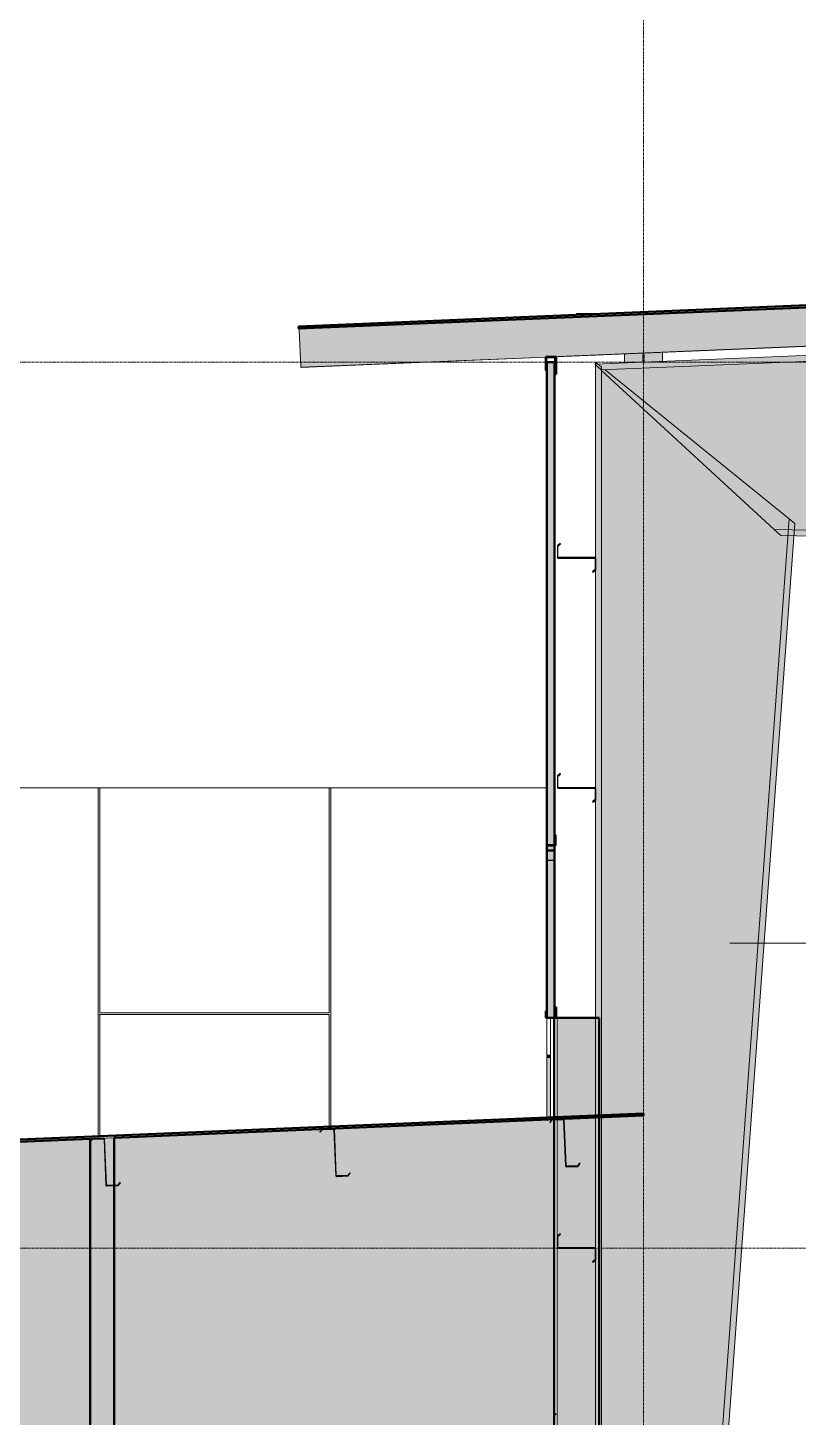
# Model space of a CAD drawing. Header units: inches. Extents: x -26493 to -10162, y -132 to 713.
# Drawn here: x -17519.6 to -17358.8, y 108.7 to 398.6 of the extents above; entities that cross this region are included whole.
import ezdxf

# ---------------------------------------------------------------- set-up
doc = ezdxf.new("R2010")
doc.units = ezdxf.units.IN
doc.header["$MEASUREMENT"] = 0
doc.linetypes.add('Grid Line 1_2_', pattern=[0.875, 0.5, -0.125, 0.125, -0.125])
doc.linetypes.add('Hidden 1_8_', pattern=[0.1875, 0.125, -0.0625])
for name, color, linetype, lineweight in [('A-FLOR-LEVL', 51, 'Continuous', 9), ('A-ROOF', 132, 'Continuous', 13), ('A-WALL', 113, 'Continuous', 13), ('A-WALL-PATT', 111, 'Continuous', 13), ('I-WALL', 2, 'Continuous', 13), ('L-SITE-WALL', 31, 'Continuous', 13), ('M-HVAC-DUCT-CNTR', 70, 'Continuous', 9), ('S-BEAM', 12, 'Continuous', 9), ('S-COLS', 52, 'Continuous', 9), ('S-GRID', 1, 'Continuous', 9)]:
    doc.layers.add(name, color=color, linetype=linetype, lineweight=lineweight)
pattern_1 = [(45, (-21585.694, 102), (-12.67135, 12.67135), []), (45, (-21585.694, 121.2), (-12.67135, 12.67135), [])]
pattern_2 = [(90, (-22369.453, 0), (-19.685, 1e-15), [])]
pattern_3 = [(90, (-22273.45, 0.33), (96.333, -6e-15), [96, -0.333]), (90, (-22321.29, 0.33), (96.333, -6e-15), [96, -0.333]), (0, (-22369.45, 48.33), (0, -96.333), [47.833, -48.5]), (0, (-22369.45, 48.67), (0, -96.333), [47.833, -48.5]), (0, (-22321.45, 0), (0, -96.333), [48, -48.333]), (0, (-22321.29, 0.33), (0, -96.333), [47.833, -48.5]), (90, (-22273.12, 48.67), (96.333, -6e-15), [47.667, -48.666]), (90, (-22321.62, 48.67), (96.333, -6e-15), [47.667, -48.666]), (90, (-22273.12, 0), (96.333, -6e-15), [48.333, -48]), (90, (-22321.62, 0), (96.333, -6e-15), [48.333, -48])]

# ---------------------------------------------------------------- blocks, each defined once
blk = doc.blocks.new('Family7 - Family7-706776-Section 1')
at = {"layer": 'S-BEAM'}
for points in [[(-22358.93, 327.21), (-21137.4, 378.1), (-21135.8, 379.42), (-22360.24, 328.4), (-22359.49, 327.72)], [(-21747, 280.64), (-21183.79, 340.02), (-21182.03, 341.46), (-21747.06, 281.89), (-22322.77, 293.93), (-22321.38, 292.65), (-21755.75, 280.82)]]:
    blk.add_hatch(color=256, dxfattribs=at).paths.add_polyline_path(points, flags=0)
h = blk.add_hatch(color=256, dxfattribs=at)
h.paths.add_polyline_path([(-21747.06, 281.89), (-21185.68, 341.08), (-21185.84, 343.3), (-21184.67, 344.39), (-21184.43, 341.21), (-21182.03, 341.46), (-21141.3, 374.9), (-21141.3, 377.94), (-22358.8, 327.2), (-22358.8, 327.08), (-22322.77, 293.93), (-22319.86, 293.87), (-22319.69, 296.14), (-22318.51, 295.18), (-22318.61, 293.84), (-21755.75, 282.07)], flags=0)
h.paths.add_polyline_path([(-21140.05, 375.93), (-21137.4, 378.1), (-21140.05, 377.99), (-21140.05, 376.45)], flags=0)
for p, q in [((-22358.93, 327.21), (-21137.4, 378.1)), ((-22255.11, 332.78), (-22360.24, 328.4)), ((-22360.24, 328.4), (-22358.93, 327.21)), ((-22358.8, 327.08), (-22322.77, 293.93)), ((-21747.06, 281.89), (-22322.77, 293.93)), ((-22322.77, 293.93), (-22321.38, 292.65)), ((-22321.38, 292.65), (-21747, 280.64))]:
    blk.add_line(p, q, dxfattribs=at)
blk = doc.blocks.new('W-Wide Flange-Column - W10X33-658006-Section 1')
at = {"layer": 'S-COLS', "linetype": 'Hidden 1_8_'}
for p, q in [((-22350.21, 330.69), (-22350.21, 328.82)), ((-22349.9, 328.83), (-22349.9, 330.71))]:
    blk.add_line(p, q, dxfattribs=at)
blk = doc.blocks.new('Girt_Z - 8_D-V108-Section 1')
at = {"layer": 'S-BEAM'}
h = blk.add_hatch(dxfattribs=at)
h.set_pattern_fill('FP_21', color=256, style=0, pattern_type=2)
h.set_pattern_definition(pattern_1)
h.paths.add_polyline_path([(-22360.63, 237.02), (-22360.05, 237.5), (-22360.11, 240), (-22360.16, 239.87), (-22360.16, 237.55), (-22360.7, 237.1)], flags=0)
h.paths.add_polyline_path([(-22360.19, 239.92), (-22360.11, 240), (-22360.24, 240.05)], flags=0)
h.paths.add_polyline_path([(-22368, 240), (-22367.94, 240.13), (-22367.94, 242.45), (-22367.41, 242.9), (-22367.48, 242.98), (-22368.05, 242.5), (-22368.05, 240.13)], flags=0)
h.paths.add_polyline_path([(-22367.87, 239.95), (-22367.92, 240.08), (-22368, 240)], flags=0)
h.paths.add_polyline_path([(-22360.24, 239.95), (-22360.24, 240.05), (-22367.87, 240.05), (-22367.87, 239.95), (-22365.79, 239.95)], flags=0)
at = {"layer": 'S-BEAM', "lineweight": 30}
for p, q in [((-22367.48, 242.98), (-22368.05, 242.5)), ((-22368.05, 242.5), (-22368.05, 240.13)), ((-22367.94, 242.45), (-22367.41, 242.9)), ((-22367.94, 240.13), (-22367.94, 242.45)), ((-22367.41, 242.9), (-22367.48, 242.98)), ((-22360.24, 240.05), (-22367.87, 240.05)), ((-22367.87, 239.95), (-22360.24, 239.95)), ((-22360.16, 239.87), (-22360.16, 237.55)), ((-22360.05, 237.5), (-22360.05, 239.87)), ((-22360.16, 237.55), (-22360.7, 237.1)), ((-22360.7, 237.1), (-22360.63, 237.02)), ((-22360.63, 237.02), (-22360.05, 237.5))]:
    blk.add_line(p, q, dxfattribs=at)
for centre, radius, start, end in [((-22367.87, 240.13), 0.188, 180, 270), ((-22367.87, 240.13), 0.0782, 183.0424, 270), ((-22360.24, 239.87), 0.188, 0, 90), ((-22360.24, 239.87), 0.0782, 2.1227, 90)]:
    blk.add_arc(centre, radius, start, end, dxfattribs=at)
blk = doc.blocks.new('Girt_Z - 8_D-V109-Section 1')
at = {"layer": 'S-BEAM'}
h = blk.add_hatch(dxfattribs=at)
h.set_pattern_fill('FP_21', color=256, style=0, pattern_type=2)
h.set_pattern_definition(pattern_1)
h.paths.add_polyline_path([(-22360.63, 285.02), (-22360.05, 285.5), (-22360.11, 288), (-22360.16, 287.87), (-22360.16, 285.55), (-22360.7, 285.1)], flags=0)
h.paths.add_polyline_path([(-22360.19, 287.92), (-22360.11, 288), (-22360.24, 288.05)], flags=0)
h.paths.add_polyline_path([(-22367.87, 287.95), (-22360.24, 287.95), (-22360.24, 288.05), (-22367.87, 288.05)], flags=0)
h.paths.add_polyline_path([(-22368, 288), (-22367.94, 288.13), (-22367.94, 290.45), (-22367.41, 290.9), (-22367.48, 290.98), (-22368.05, 290.5), (-22368.05, 288.13)], flags=0)
h.paths.add_polyline_path([(-22367.87, 287.95), (-22367.92, 288.08), (-22368, 288)], flags=0)
at = {"layer": 'S-BEAM', "lineweight": 30}
for p, q in [((-22367.48, 290.98), (-22368.05, 290.5)), ((-22368.05, 290.5), (-22368.05, 288.13)), ((-22367.94, 290.45), (-22367.41, 290.9)), ((-22367.94, 288.13), (-22367.94, 290.45)), ((-22367.41, 290.9), (-22367.48, 290.98)), ((-22360.24, 288.05), (-22367.87, 288.05)), ((-22367.87, 287.95), (-22360.24, 287.95)), ((-22360.16, 287.87), (-22360.16, 285.55)), ((-22360.05, 285.5), (-22360.05, 287.87)), ((-22360.16, 285.55), (-22360.7, 285.1)), ((-22360.7, 285.1), (-22360.63, 285.02)), ((-22360.63, 285.02), (-22360.05, 285.5))]:
    blk.add_line(p, q, dxfattribs=at)
for centre, radius, start, end in [((-22367.87, 288.13), 0.188, 180, 270), ((-22367.87, 288.13), 0.0782, 183.0424, 270), ((-22360.24, 287.87), 0.188, 0, 90), ((-22360.24, 287.87), 0.0782, 2.1227, 90)]:
    blk.add_arc(centre, radius, start, end, dxfattribs=at)
blk = doc.blocks.new('Girt_Z - 8_D-V110-Section 1')
at = {"layer": 'S-BEAM', "lineweight": 30}
for p, q in [((-22367.48, 146.98), (-22368.05, 146.5)), ((-22368.05, 146.5), (-22368.05, 144.13)), ((-22367.94, 146.45), (-22367.41, 146.9)), ((-22367.94, 144.13), (-22367.94, 146.45)), ((-22367.41, 146.9), (-22367.48, 146.98)), ((-22360.24, 144.05), (-22367.87, 144.05)), ((-22367.87, 143.95), (-22360.24, 143.95)), ((-22360.16, 143.87), (-22360.16, 141.55)), ((-22360.05, 141.5), (-22360.05, 143.87)), ((-22360.16, 141.55), (-22360.7, 141.1)), ((-22360.7, 141.1), (-22360.63, 141.02)), ((-22360.63, 141.02), (-22360.05, 141.5))]:
    blk.add_line(p, q, dxfattribs=at)
for centre, radius, start, end in [((-22367.87, 144.13), 0.188, 180, 270), ((-22367.87, 144.13), 0.0782, 183.0424, 270), ((-22360.24, 143.87), 0.188, 0, 90), ((-22360.24, 143.87), 0.0782, 2.1227, 90)]:
    blk.add_arc(centre, radius, start, end, dxfattribs=at)
blk = doc.blocks.new('Girt_Z - 8_D-V113-Section 1')
at = {"layer": 'S-BEAM'}
h = blk.add_hatch(color=256, dxfattribs=at)
h.paths.add_polyline_path([(-21185.51, 338.9), (-21185.52, 338.98), (-21193.64, 338.98), (-21194.43, 338.9), (-21185.84, 338.9)], flags=0)
h.paths.add_polyline_path([(-21140.05, 338.9), (-21136.05, 338.94), (-21136.05, 338.98), (-21140.05, 338.94)], flags=0)
h.paths.add_polyline_path([(-22359.89, 338.9), (-22357.88, 338.98), (-22364.05, 338.94), (-22364.05, 338.9), (-22360.24, 338.9)], flags=0)
h = blk.add_hatch(color=256, dxfattribs=at)
h.paths.add_polyline_path([(-21198.69, 338.45), (-21185.48, 338.45), (-21185.51, 338.9), (-21194.43, 338.9)], flags=0)
h.paths.add_polyline_path([(-21136.05, 338.45), (-21136.05, 338.9), (-21140.05, 338.9), (-21140.05, 338.45)], flags=0)
h.paths.add_polyline_path([(-22364.05, 338.72), (-22360.24, 338.9), (-22364.05, 338.9)], flags=0)
for p, q in [((-22364.05, 338.9), (-22364.05, 338.98)), ((-22357.88, 338.98), (-22364.05, 338.98)), ((-22364.05, 338.72), (-22364.05, 338.9)), ((-22359.89, 338.9), (-22364.05, 338.9))]:
    blk.add_line(p, q, dxfattribs=at)
blk = doc.blocks.new('Girt_Z - 10_D-677594-Section 1')
at = {"layer": 'S-BEAM'}
h = blk.add_hatch(color=256, dxfattribs=at)
h.paths.add_polyline_path([(-22653.88, 148.95), (-22651.52, 149.05), (-22651.06, 149.64), (-22651.15, 149.71), (-22651.57, 149.15), (-22654.02, 149)], flags=0)
h.paths.add_polyline_path([(-22654.02, 149), (-22653.95, 149.08), (-22654.08, 149.13)], flags=0)
h.paths.add_polyline_path([(-22654.43, 158.88), (-22654.56, 158.93), (-22656.93, 158.83), (-22657.39, 158.23), (-22657.3, 158.17), (-22656.87, 158.72), (-22654.56, 158.82)], flags=0)
h.paths.add_polyline_path([(-22654.37, 158.75), (-22654.43, 158.88), (-22654.5, 158.8)], flags=0)
h.paths.add_polyline_path([(-22654.08, 149.13), (-22653.97, 149.13), (-22654.37, 158.75), (-22654.48, 158.74)], flags=0)
at = {"layer": 'S-BEAM', "lineweight": 30}
for p, q in [((-22656.93, 158.83), (-22657.39, 158.23)), ((-22657.39, 158.23), (-22657.3, 158.17)), ((-22657.3, 158.17), (-22656.87, 158.72)), ((-22654.56, 158.93), (-22656.93, 158.83)), ((-22656.87, 158.72), (-22654.56, 158.82)), ((-22654.48, 158.74), (-22654.08, 149.13)), ((-22653.97, 149.13), (-22654.37, 158.75)), ((-22651.57, 149.15), (-22653.89, 149.06)), ((-22653.88, 148.95), (-22651.52, 149.05)), ((-22651.15, 149.71), (-22651.57, 149.15)), ((-22651.52, 149.05), (-22651.06, 149.64)), ((-22651.06, 149.64), (-22651.15, 149.71))]:
    blk.add_line(p, q, dxfattribs=at)
for centre, radius, start, end in [((-22654.56, 158.74), 0.187, 2.3859, 92.3859), ((-22654.56, 158.74), 0.0782, 2.3859, 90.2632), ((-22653.89, 149.13), 0.188, 182.3859, 272.3859), ((-22653.89, 149.13), 0.0782, 182.3859, 269.3436)]:
    blk.add_arc(centre, radius, start, end, dxfattribs=at)
blk = doc.blocks.new('Basic Wall _ arcoPlus - 547 - ___-608025-Section 1')
at = {"layer": 'A-WALL', "transparency": 33554649}
blk.add_hatch(color=256, dxfattribs=at).paths.add_polyline_path([(-22370.43, 192), (-22368.3, 192), (-22368.3, 194.24), (-22368.66, 194.24), (-22368.66, 193.99), (-22368.59, 194.18), (-22368.37, 194.18), (-22368.37, 192.06), (-22370.37, 192.06), (-22370.37, 193.39), (-22370.43, 193.46)], flags=0)
at = {"layer": 'A-WALL', "lineweight": 50}
for p, q in [((-22368.3, 194.24), (-22368.66, 194.24)), ((-22368.66, 194.24), (-22368.66, 193.99)), ((-22368.3, 192), (-22368.3, 194.24)), ((-22370.3, 193.46), (-22370.43, 193.46)), ((-22370.43, 193.46), (-22370.43, 192)), ((-22370.43, 192), (-22368.3, 192)), ((-22370.37, 192.06), (-22370.37, 193.39)), ((-22370.37, 193.39), (-22370.3, 193.39)), ((-22368.37, 192.06), (-22370.37, 192.06)), ((-22370.3, 193.39), (-22370.3, 193.46)), ((-22368.66, 193.99), (-22368.59, 193.99)), ((-22368.59, 193.99), (-22368.59, 194.18)), ((-22368.59, 194.18), (-22368.37, 194.18)), ((-22368.37, 194.18), (-22368.37, 192.06))]:
    blk.add_line(p, q, dxfattribs=at)
at = {"layer": 'A-WALL'}
for p, q in [((-22368.66, 193.99), (-22368.66, 194.24)), ((-22370.24, 192.06), (-22368.67, 192.06)), ((-22369.45, 192), (-22370.24, 192))]:
    blk.add_line(p, q, dxfattribs=at)
blk = doc.blocks.new('Basic Wall _ arcoPlus - 547 - ___-606817-Section 1')
at = {"layer": 'A-WALL', "transparency": 33554649}
blk.add_hatch(color=256, dxfattribs=at).paths.add_polyline_path([(-22368.3, 326.33), (-22368.3, 329.95), (-22370.43, 329.95), (-22370.43, 327.11), (-22370.37, 327.18), (-22370.37, 329.89), (-22368.37, 329.89), (-22368.37, 326.39), (-22368.59, 326.39), (-22368.66, 326.58), (-22368.66, 326.33)], flags=0)
at = {"layer": 'A-WALL', "lineweight": 50}
for p, q in [((-22368.3, 329.95), (-22370.43, 329.95)), ((-22370.43, 329.95), (-22370.43, 327.11)), ((-22370.37, 327.18), (-22370.37, 329.89)), ((-22370.37, 329.89), (-22368.37, 329.89)), ((-22368.37, 329.89), (-22368.37, 326.39)), ((-22368.3, 326.33), (-22368.3, 329.95)), ((-22370.43, 327.11), (-22370.3, 327.11)), ((-22370.3, 327.18), (-22370.37, 327.18)), ((-22370.3, 327.11), (-22370.3, 327.18)), ((-22368.59, 326.58), (-22368.66, 326.58)), ((-22368.66, 326.58), (-22368.66, 326.33)), ((-22368.66, 326.33), (-22368.3, 326.33)), ((-22368.59, 326.39), (-22368.59, 326.58)), ((-22368.37, 326.39), (-22368.59, 326.39))]:
    blk.add_line(p, q, dxfattribs=at)
at = {"layer": 'A-WALL'}
for p, q in [((-22370.43, 327.11), (-22370.43, 329.85)), ((-22370.37, 329.85), (-22370.37, 327.18)), ((-22368.67, 329.89), (-22369.57, 329.89)), ((-22370.3, 327.11), (-22370.43, 327.11)), ((-22370.37, 327.18), (-22370.3, 327.18)), ((-22370.3, 327.18), (-22370.3, 327.11)), ((-22368.66, 326.33), (-22368.66, 326.58))]:
    blk.add_line(p, q, dxfattribs=at)
blk = doc.blocks.new('Trex - one-657139-Section 1')
at = {"layer": 'S-BEAM'}
for points in [[(-22421.93, 335.78), (-22277.92, 341.78), (-22277.93, 341.84), (-22421.93, 335.84)], [(-22421.92, 335.53), (-22277.91, 341.53), (-22277.92, 341.78), (-22421.93, 335.78), (-22421.92, 335.7)], [(-22421.6, 328.03), (-22277.6, 334.03), (-22277.91, 341.53), (-22421.92, 335.53)], [(-22421.59, 327.78), (-22277.59, 333.78), (-22277.6, 334.03), (-22421.6, 328.03), (-22421.6, 327.85)], [(-22370.43, 329.85), (-22368.37, 329.95), (-22370.43, 329.91), (-22370.43, 329.88)]]:
    blk.add_hatch(color=256, dxfattribs=at).paths.add_polyline_path(points, flags=0)
h = blk.add_hatch(color=256, dxfattribs=at)
h.paths.add_polyline_path([(-22421.59, 327.72), (-22370.43, 329.89), (-22370.43, 329.91), (-22421.59, 327.78)], flags=0)
h.paths.add_polyline_path([(-22368.3, 329.94), (-22277.59, 333.72), (-22277.6, 333.78), (-22368.3, 329.95)], flags=0)
for p, q in [((-22277.92, 341.78), (-22421.93, 335.78)), ((-22277.93, 341.84), (-22277.92, 341.78)), ((-22277.92, 341.78), (-22277.91, 341.53)), ((-22277.91, 341.53), (-22277.6, 334.03)), ((-22421.93, 335.78), (-22421.93, 335.84)), ((-22421.92, 335.53), (-22421.93, 335.78)), ((-22421.6, 328.03), (-22421.92, 335.53)), ((-22369.57, 329.95), (-22277.59, 333.78)), ((-22368.31, 329.94), (-22277.59, 333.72)), ((-22277.6, 334.03), (-22277.59, 333.78)), ((-22277.59, 333.78), (-22277.59, 333.72)), ((-22421.59, 327.78), (-22421.6, 328.03)), ((-22421.59, 327.78), (-22370.43, 329.91)), ((-22421.59, 327.72), (-22370.43, 329.85)), ((-22421.59, 327.72), (-22421.59, 327.78)), ((-22370.43, 329.85), (-22370.37, 329.85)), ((-22370.39, 329.91), (-22369.57, 329.95)), ((-22370.37, 329.85), (-22369.57, 329.89)), ((-22369.57, 329.89), (-22368.31, 329.94))]:
    blk.add_line(p, q, dxfattribs=at)

msp = doc.modelspace()

# ---------------------------------------------------------------- hatches: boundary and pattern name
at = {"layer": 'A-ROOF'}
for points in [[(-17463.12, 335.84), (-16170.74, 389.68), (-16170.74, 390.16), (-17463.12, 336.31)], [(-17411.3, 183.77), (-17410.52, 183.77), (-17410.52, 184.24), (-17411.3, 184.24)], [(-17859.12, 152.12), (-17391.12, 171.62), (-17391.12, 172.09), (-17859.12, 152.59)]]:
    msp.add_hatch(color=256, dxfattribs=at).paths.add_polyline_path(points, flags=0)
h = msp.add_hatch(color=256, dxfattribs=at)
h.paths.add_polyline_path([(-17885.7, 151.48), (-17869.51, 152.16), (-17869.47, 154.02), (-17869.26, 154.14), (-17868.67, 154.14), (-17868.67, 154.21), (-17867.7, 154.21), (-17867.48, 154.08), (-17867.45, 153.89), (-17867.45, 152.24), (-17845.51, 153.16), (-17845.47, 154.02), (-17845.26, 154.14), (-17844.67, 154.14), (-17844.67, 154.21), (-17843.7, 154.21), (-17843.48, 154.08), (-17843.45, 153.89), (-17843.45, 153.24), (-17814.86, 154.43), (-17885.7, 154.43), (-17885.7, 152.59)], flags=0)
h.paths.add_polyline_path([(-17411.3, 171.25), (-17410.52, 171.28), (-17410.52, 183.77), (-17411.3, 183.77), (-17411.3, 172.09)], flags=0)
at = {"layer": 'A-WALL', "transparency": 33554649}
h = msp.add_hatch(color=256, dxfattribs=at)
h.paths.add_polyline_path([(-17409.73, 192.06), (-17409.73, 228), (-17411.3, 228), (-17411.3, 192.06)], flags=0)
h.paths.add_polyline_path([(-17411.3, 228.06), (-17409.73, 228.06), (-17409.73, 328.83), (-17411.3, 328.83), (-17411.3, 245.16)], flags=0)
at = {"layer": 'A-WALL-PATT', "lineweight": 9}
h = msp.add_hatch(dxfattribs=at)
h.set_pattern_fill('FP_24', color=256, style=0, pattern_type=2)
h.set_pattern_definition(pattern_3)
h.paths.add_polyline_path([(-17801.49, 154.99), (-17411.3, 171.25), (-17411.3, 192), (-17411.49, 192), (-17411.49, 193.46), (-17411.43, 193.39), (-17411.43, 192.06), (-17411.3, 192.06), (-17411.3, 240), (-17801.49, 240), (-17801.49, 156.7)], flags=0)
h = msp.add_hatch(dxfattribs=at)
h.set_pattern_fill('FP_26', color=256, style=0, pattern_type=2)
h.set_pattern_definition(pattern_2)
h.paths.add_polyline_path([(-17411.3, 226.82), (-17409.73, 226.82), (-17409.73, 227.07), (-17411.3, 227.07), (-17411.3, 227.01)], flags=0)
h = msp.add_hatch(dxfattribs=at)
h.set_pattern_fill('FP_26', color=256, style=0, pattern_type=2)
h.set_pattern_definition(pattern_2)
h.paths.add_polyline_path([(-17409.73, 224.89), (-17409.73, 227.01), (-17411.3, 227.01), (-17411.3, 224.89), (-17411.17, 224.89)], flags=0)
h = msp.add_hatch(dxfattribs=at)
h.set_pattern_fill('FP_24', color=256, style=0, pattern_type=2)
h.set_pattern_definition(pattern_3)
h.paths.add_polyline_path([(-17411.3, 192), (-17411.3, 192.06), (-17411.43, 192.06), (-17411.43, 193.39), (-17411.49, 193.46), (-17411.49, 192), (-17411.43, 192)], flags=0)
h = msp.add_hatch(dxfattribs=at)
h.set_pattern_fill('FP_23', color=256, style=0, pattern_type=2)
h.set_pattern_definition([(0, (-21585.694, 102), (40.96, 10.24), [1.69, -29.03, 1.69, -29.03, -163.84]), (0, (-21585.694, 102), (40.96, 10.24), [-61.44, 1.69, -59.75, 1.69, -29.03, -71.68]), (0, (-21585.694, 102), (40.96, 10.24), [-153.6, 1.69, -18.79, 1.69, -49.51]), (120, (-21570.334, 107.12), (-29.3481, 30.3524), [1.69, -29.03, 1.69, -29.03, -163.84]), (120, (-21570.334, 107.12), (-29.3481, 30.3524), [-61.44, 1.69, -59.75, 1.69, -29.03, -71.68]), (120, (-21570.334, 107.12), (-29.3481, 30.3524), [-153.6, 1.69, -18.79, 1.69, -49.51]), (240, (-21565.214, 127.6), (-11.6119, -40.5924), [1.69, -29.03, 1.69, -29.03, -163.84]), (240, (-21565.214, 127.6), (-11.6119, -40.5924), [-61.44, 1.69, -59.75, 1.69, -29.03, -71.68]), (240, (-21565.214, 127.6), (-11.6119, -40.5924), [-153.6, 1.69, -18.79, 1.69, -49.51])])
h.paths.add_polyline_path([(-17409.12, 0), (-17409.12, 192), (-17409.74, 192), (-17409.74, 0)], flags=0)
at = {"layer": 'I-WALL'}
h = msp.add_hatch(color=256, dxfattribs=at)
h.paths.add_polyline_path([(-17647.47, 160.75), (-17647.07, 151.13), (-17647.18, 151.12), (-17647.58, 160.74)], flags=0)
h.paths.add_polyline_path([(-17647.54, 160.88), (-17647.47, 160.75), (-17647.58, 160.82)], flags=0)
h.paths.add_polyline_path([(-17695.43, 158.75), (-17695.03, 149.13), (-17695.14, 149.13), (-17695.54, 158.74)], flags=0)
h.paths.add_polyline_path([(-17695.49, 158.88), (-17695.43, 158.75), (-17695.54, 158.82)], flags=0)
h.paths.add_polyline_path([(-17801.49, 0), (-17644.12, 0), (-17644.12, 87), (-17606.12, 87), (-17606.12, 0), (-17603.62, 0), (-17603.62, 162.76), (-17647.54, 160.88), (-17647.67, 160.82), (-17649.98, 160.72), (-17650.41, 160.17), (-17650.49, 160.23), (-17650.04, 160.83), (-17695.49, 158.88), (-17695.63, 158.82), (-17697.94, 158.72), (-17698.36, 158.17), (-17698.45, 158.23), (-17697.99, 158.83), (-17743.06, 156.92), (-17742.73, 148.83), (-17743.06, 148.82), (-17742.99, 147.13), (-17743.1, 147.13), (-17743.17, 148.81), (-17791.02, 146.82), (-17790.95, 145.13), (-17791.06, 145.13), (-17791.13, 146.81), (-17801.49, 146.38), (-17801.49, 95.12)], flags=0)
h.paths.add_polyline_path([(-17551.56, 164.74), (-17551.16, 155.13), (-17551.27, 155.12), (-17551.67, 164.74)], flags=0)
h.paths.add_polyline_path([(-17551.62, 164.87), (-17551.56, 164.74), (-17551.67, 164.82)], flags=0)
h.paths.add_polyline_path([(-17557.12, 0), (-17532.62, 0), (-17532.62, 36), (-17509.21, 36), (-17507.93, 41.41), (-17506.62, 41.41), (-17506.62, 166.8), (-17551.62, 164.87), (-17551.75, 164.81), (-17554.06, 164.72), (-17554.49, 164.16), (-17554.58, 164.23), (-17554.12, 164.82), (-17598.62, 162.97), (-17598.62, 153.07), (-17596.72, 153.15), (-17596.29, 153.7), (-17596.21, 153.64), (-17596.72, 153.04), (-17598.62, 152.94), (-17598.62, 0), (-17595.12, 0), (-17595.12, 87), (-17557.12, 87), (-17557.12, 79.29)], flags=0)
h.paths.add_polyline_path([(-17455.64, 168.74), (-17455.27, 159.12), (-17455.35, 159.12), (-17455.75, 168.73)], flags=0)
h.paths.add_polyline_path([(-17455.7, 168.87), (-17455.64, 168.74), (-17455.75, 168.81), (-17455.71, 168.86)], flags=0)
h.paths.add_polyline_path([(-17484.1, 58.11), (-17483.9, 58.47), (-17483.93, 58.29), (-17484.06, 58.14)], flags=0)
h.paths.add_polyline_path([(-17501.62, 26.02), (-17501.46, 27.41), (-17501.33, 27.61), (-17501.13, 27.72), (-17501.01, 27.75), (-17490.72, 27.71), (-17490.71, 27.66), (-17490.52, 27.6), (-17490.38, 27.37), (-17490.38, 27.29), (-17490.28, 27.29), (-17490.18, 25.92), (-17490.38, 25.8), (-17490.45, 25.79), (-17490.64, 25.75), (-17491.03, 17.25), (-17491.48, 15.31), (-17491.49, 15.41), (-17491.54, 15.21), (-17491.83, 14.93), (-17492.6, 14.79), (-17494.01, 14.75), (-17499.64, 14.8), (-17499.85, 14.84), (-17500.19, 15.11), (-17500.39, 15.49), (-17500.75, 17.25), (-17501.14, 25.75), (-17501.47, 25.77), (-17501.6, 25.92)], flags=0)
h.paths.add_polyline_path([(-17501.62, 0), (-17498.03, 0), (-17497.1, 8.12), (-17497.1, 13.25), (-17498.14, 13.25), (-17498.08, 14.25), (-17470.14, 14.25), (-17470.15, 13.73), (-17470.82, 12.09), (-17471.17, 11.48), (-17472.42, 10.38), (-17474.14, 9.17), (-17476.93, 7.94), (-17476, 0), (-17449.12, 0), (-17449.12, 87), (-17411.12, 87), (-17411.12, 0), (-17409.74, 0), (-17409.79, 170.73), (-17410.2, 170.69), (-17410.61, 170.16), (-17410.7, 170.22), (-17410.24, 170.82), (-17455.7, 168.87), (-17455.84, 168.81), (-17458.15, 168.71), (-17458.57, 168.16), (-17458.66, 168.23), (-17458.2, 168.82), (-17501.62, 167), (-17501.62, 157.11), (-17500.8, 157.15), (-17500.38, 157.7), (-17500.29, 157.63), (-17500.8, 157.04), (-17501.62, 157), (-17501.62, 62.02), (-17501.1, 61.88), (-17484.06, 61.88), (-17483.51, 61.42), (-17483.64, 58.89), (-17483.9, 58.55), (-17484.1, 58.11), (-17485.85, 58.08), (-17486.05, 57.96), (-17487.57, 56.65), (-17489.32, 55.69), (-17491.24, 55.12), (-17491.85, 55.12), (-17493.8, 45.39), (-17494.01, 44.87), (-17494.35, 44.43), (-17494.79, 44.09), (-17495.31, 43.88), (-17495.86, 43.8), (-17501.62, 43.8), (-17501.62, 1.35)], flags=0)
h.paths.add_polyline_path([(-17486.37, 8.12), (-17486.37, 8.14), (-17487.14, 9.09), (-17487.68, 10.73), (-17487.6, 10.31), (-17487.14, 9.04), (-17486.5, 8.28)], flags=0)
h.paths.add_polyline_path([(-17474.14, 14.5), (-17488.14, 14.5), (-17488.14, 15.25), (-17487.89, 15.75), (-17470.39, 15.75), (-17470.14, 15.24), (-17470.14, 14.5), (-17472.57, 14.5)], flags=0)
h.paths.add_polyline_path([(-17791, 145), (-17791.06, 145.13), (-17790.95, 145.06)], flags=0)
h.paths.add_polyline_path([(-17793.74, 132.6), (-17793.74, 132.98), (-17791.32, 133.08), (-17790.83, 133.33), (-17790.66, 133.8), (-17791.15, 144.02), (-17791.35, 144.37), (-17791.79, 144.53), (-17794.24, 144.43), (-17794.25, 144.81), (-17791, 145), (-17790.86, 145.06), (-17788.55, 145.16), (-17788.13, 145.71), (-17788.04, 145.64), (-17788.5, 145.05), (-17787.77, 145.08), (-17787.77, 144.7), (-17790.2, 144.6), (-17790.68, 144.35), (-17790.85, 143.88), (-17790.43, 133.79), (-17790.14, 133.3), (-17789.72, 133.15), (-17787.28, 133.25), (-17787.26, 132.87), (-17792.99, 132.63)], flags=0)
h.paths.add_polyline_path([(-17743.04, 147), (-17743.1, 147.13), (-17742.99, 147.05)], flags=0)
h.paths.add_polyline_path([(-17742.91, 146.95), (-17742.97, 147.03), (-17742.91, 147.06), (-17740.6, 147.15), (-17740.17, 147.71), (-17740.08, 147.64), (-17740.6, 147.05), (-17742.73, 146.96)], flags=0)
h.paths.add_polyline_path([(-17695.08, 149), (-17695.14, 149.13), (-17695.03, 149.05)], flags=0)
h.paths.add_polyline_path([(-17694.95, 148.95), (-17695.01, 149.03), (-17694.95, 149.06), (-17692.64, 149.15), (-17692.21, 149.71), (-17692.12, 149.64), (-17692.64, 149.04)], flags=0)
h.paths.add_polyline_path([(-17647.12, 150.99), (-17647.18, 151.12), (-17647.07, 151.05)], flags=0)
h.paths.add_polyline_path([(-17646.99, 150.95), (-17647.05, 151.03), (-17646.99, 151.05), (-17644.68, 151.15), (-17644.25, 151.7), (-17644.17, 151.64), (-17644.68, 151.04)], flags=0)
h.paths.add_polyline_path([(-17551.21, 154.99), (-17551.27, 155.12), (-17551.16, 155.05)], flags=0)
h.paths.add_polyline_path([(-17551.07, 154.94), (-17551.13, 155.03), (-17551.07, 155.05), (-17548.76, 155.15), (-17548.34, 155.7), (-17548.25, 155.63), (-17548.76, 155.04)], flags=0)
h.paths.add_polyline_path([(-17455.29, 158.99), (-17455.27, 159.09), (-17455.24, 159.04), (-17455.27, 159.01)], flags=0)
h.paths.add_polyline_path([(-17455.15, 158.94), (-17455.22, 159.02), (-17455.15, 159.05), (-17452.85, 159.14), (-17452.42, 159.7), (-17452.33, 159.63), (-17452.85, 159.03)], flags=0)
msp.add_hatch(color=256, dxfattribs=at).paths.add_polyline_path([(-17503.69, 0), (-17501.62, 0), (-17501.62, 167.01), (-17506.62, 166.8), (-17506.62, 0)], flags=0)
at = {"layer": 'L-SITE-WALL'}
for points in [[(-17401.12, 0), (-17401.12, 192), (-17409.12, 192), (-17409.12, 0)], [(-17400.37, 0), (-17400.37, 192), (-17401.12, 192), (-17401.12, 0)]]:
    msp.add_hatch(color=256, dxfattribs=at).paths.add_polyline_path(points, flags=0)
at = {"layer": 'S-COLS'}
for points in [[(-17395.1, 328.66), (-17387.14, 328.99), (-17387.14, 330.86), (-17395.1, 330.53), (-17395.1, 329.56)], [(-17397.17, 0), (-17382.37, 0), (-17361.01, 292.62), (-17362.44, 292.65), (-17363.83, 293.93), (-17360.92, 293.87), (-17360.76, 296.14), (-17399.16, 327.24), (-17399.87, 327.21), (-17399.87, 171.72), (-17391.12, 172.09), (-17391.12, 171.62), (-17399.87, 171.25), (-17399.87, 0)], [(-17382.37, 0), (-17381.12, 0), (-17359.57, 295.18), (-17360.76, 296.14), (-17380.9, 20.1)]]:
    msp.add_hatch(color=256, dxfattribs=at).paths.add_polyline_path(points, flags=0)
h = msp.add_hatch(color=256, dxfattribs=at)
h.paths.add_polyline_path([(-17399.87, 0), (-17399.87, 171.25), (-17400.37, 171.23), (-17400.37, 0)], flags=0)
h.paths.add_polyline_path([(-17400.37, 171.7), (-17399.87, 171.72), (-17399.92, 327.85), (-17401.12, 328.83), (-17401.12, 192), (-17400.37, 192), (-17400.37, 172.09)], flags=0)

# ---------------------------------------------------------------- linework, layer by layer
at = {"layer": 'A-FLOR-LEVL', "linetype": 'Grid Line 1_2_'}
for p, q in [((-18203.93, 328.83), (-15467.16, 328.83)), ((-18203.93, 144), (-15467.16, 144))]:
    msp.add_line(p, q, dxfattribs=at)
at = {"layer": 'A-ROOF', "lineweight": 50}
for p, q in [((-16170.74, 390.16), (-17463.12, 336.31)), ((-17463.12, 335.84), (-16170.74, 389.68)), ((-17463.12, 336.31), (-17463.12, 335.84)), ((-17391.12, 172.09), (-17859.12, 152.59)), ((-17501.62, 167.01), (-17391.12, 171.62)), ((-17391.12, 171.62), (-17391.12, 172.09)), ((-17859.12, 152.12), (-17506.62, 166.8))]:
    msp.add_line(p, q, dxfattribs=at)
at = {"layer": 'A-ROOF'}
for p, q in [((-17410.52, 184.24), (-17411.3, 184.24)), ((-17411.3, 183.77), (-17410.52, 183.77))]:
    msp.add_line(p, q, dxfattribs=at)
at = {"layer": 'A-WALL', "lineweight": 50}
for p, q in [((-17409.73, 328.83), (-17411.3, 328.83)), ((-17411.3, 328.83), (-17411.3, 228.06)), ((-17409.73, 228.06), (-17409.73, 328.83)), ((-17411.3, 228.06), (-17409.73, 228.06)), ((-17409.73, 228), (-17411.3, 228)), ((-17411.3, 228), (-17411.3, 192.06)), ((-17409.73, 192.06), (-17409.73, 228)), ((-17411.3, 192.06), (-17409.73, 192.06))]:
    msp.add_line(p, q, dxfattribs=at)
at = {"layer": 'A-WALL'}
for p, q in [((-17409.73, 227.07), (-17411.26, 227.07)), ((-17409.73, 227.01), (-17411.26, 227.01)), ((-17409.73, 226.82), (-17411.25, 226.82)), ((-17411.3, 224.89), (-17409.73, 224.89)), ((-17409.73, 224.83), (-17411.3, 224.83)), ((-17409.12, 192), (-17409.12, 0)), ((-17401.12, 192), (-17401.12, 0)), ((-17501.62, 167.01), (-17506.62, 166.8))]:
    msp.add_line(p, q, dxfattribs=at)
at = {"layer": 'I-WALL', "lineweight": 50}
for p, q in [((-17506.62, 166.8), (-17506.62, 41.41)), ((-17501.62, 0), (-17501.62, 167.01))]:
    msp.add_line(p, q, dxfattribs=at)
at = {"layer": 'L-SITE-WALL'}
for p, q in [((-17409.43, 329.89), (-17409.73, 329.89)), ((-17409.73, 329.89), (-17409.73, 228)), ((-17409.43, 326.39), (-17409.43, 329.89)), ((-17409.37, 329.94), (-17409.37, 326.33)), ((-17409.72, 326.33), (-17409.72, 326.58)), ((-17409.72, 326.58), (-17409.66, 326.58)), ((-17409.37, 326.33), (-17409.72, 326.33)), ((-17409.66, 326.58), (-17409.66, 326.39)), ((-17409.66, 326.39), (-17409.43, 326.39)), ((-17411.3, 240), (-17813.62, 240)), ((-17409.72, 229.99), (-17409.72, 230.24)), ((-17409.72, 230.24), (-17409.37, 230.24)), ((-17409.66, 229.99), (-17409.72, 229.99)), ((-17409.43, 230.18), (-17409.66, 230.18)), ((-17409.66, 230.18), (-17409.66, 229.99)), ((-17409.43, 228.06), (-17409.43, 230.18)), ((-17409.37, 230.24), (-17409.37, 228)), ((-17411.3, 228), (-17411.3, 228.06)), ((-17409.73, 228.06), (-17409.43, 228.06)), ((-17409.37, 228), (-17409.73, 228)), ((-17409.72, 193.99), (-17409.72, 194.24)), ((-17409.72, 194.24), (-17409.37, 194.24)), ((-17409.37, 194.24), (-17409.37, 192)), ((-17411.3, 171.25), (-17411.3, 192.06)), ((-17410.52, 192), (-17410.52, 171.28)), ((-17409.74, 192), (-17410.52, 192)), ((-17409.73, 192.06), (-17409.43, 192.06)), ((-17409.66, 193.99), (-17409.72, 193.99)), ((-17409.43, 194.18), (-17409.66, 194.18)), ((-17409.66, 194.18), (-17409.66, 193.99)), ((-17409.43, 192.06), (-17409.43, 194.18))]:
    msp.add_line(p, q, dxfattribs=at)
at = {"layer": 'L-SITE-WALL', "lineweight": 50}
for p, q in [((-17400.37, 192), (-17409.74, 192)), ((-17409.74, 192), (-17409.74, 0)), ((-17400.37, 0), (-17400.37, 192))]:
    msp.add_line(p, q, dxfattribs=at)
at = {"layer": 'M-HVAC-DUCT-CNTR'}
msp.add_line((-17373.12, 207.64), (-17313.12, 207.64), dxfattribs=at)
at = {"layer": 'S-COLS'}
for p, q in [((-17395.1, 330.53), (-17395.1, 328.66)), ((-17387.14, 328.99), (-17387.14, 330.86)), ((-17401.12, 328.83), (-17401.12, 287.87)), ((-17399.87, 327.81), (-17401.12, 328.83)), ((-17399.87, 171.72), (-17399.87, 327.81)), ((-17360.76, 296.14), (-17399.16, 327.24)), ((-17360.76, 296.14), (-17382.37, 0)), ((-17359.57, 295.18), (-17360.76, 296.14)), ((-17381.12, 0), (-17359.57, 295.18)), ((-17401.12, 285.5), (-17401.12, 239.87)), ((-17401.12, 237.5), (-17401.12, 192)), ((-17399.87, 0), (-17399.87, 171.25))]:
    msp.add_line(p, q, dxfattribs=at)
at = {"layer": 'S-GRID', "linetype": 'Grid Line 1_2_'}
msp.add_line((-17391.12, -132), (-17391.12, 648.66), dxfattribs=at)

# ---------------------------------------------------------------- block references
at = {"layer": 'A-WALL'}
for name in ['Basic Wall _ arcoPlus - 547 - ___-606817-Section 1', 'Basic Wall _ arcoPlus - 547 - ___-608025-Section 1']:
    msp.add_blockref(name, (4958.94, 0), dxfattribs=at)
at = {"layer": 'S-BEAM'}
for name, p in [('Family7 - Family7-706776-Section 1', (4958.94, 0)), ('Trex - one-657139-Section 1', (4958.94, 0)), ('Girt_Z - 8_D-V113-Section 1', (4958.94, 0)), ('Girt_Z - 8_D-V109-Section 1', (4958.94, 0)), ('Girt_Z - 8_D-V108-Section 1', (4958.94, 0)), ('Girt_Z - 10_D-677594-Section 1', (5198.73, 9.99)), ('Girt_Z - 10_D-677594-Section 1', (5246.69, 11.99)), ('Girt_Z - 10_D-677594-Section 1', (5150.77, 7.99)), ('Girt_Z - 8_D-V110-Section 1', (4958.94, 0))]:
    msp.add_blockref(name, p, dxfattribs=at)
at = {"layer": 'S-COLS', "linetype": 'Hidden 1_8_'}
msp.add_blockref('W-Wide Flange-Column - W10X33-658006-Section 1', (4958.94, 0), dxfattribs=at)

doc.saveas('drawing.dxf')
